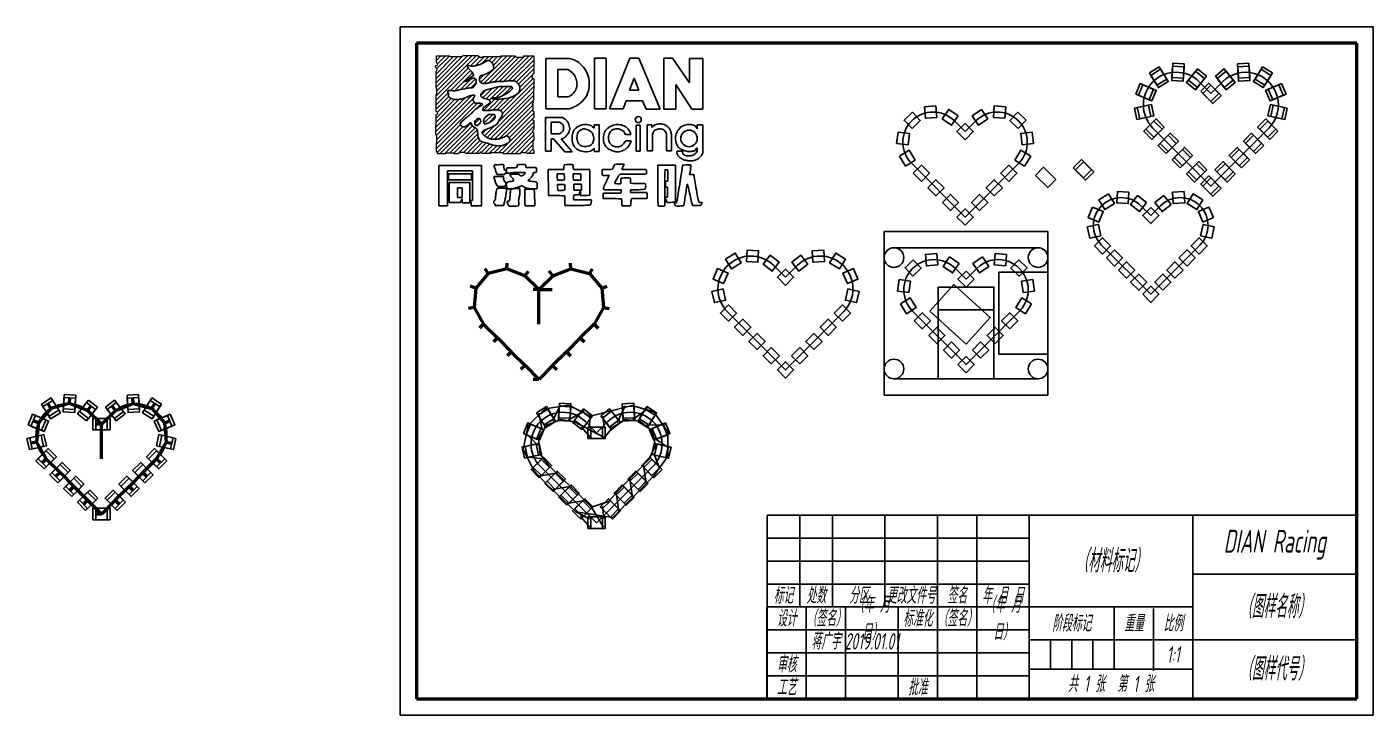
# Model space of a CAD drawing. Header units: millimetres. Extents: x -2 to 2764, y -353 to 1233.
# Drawn here: x 247.9 to 658.8, y 639 to 849 of the extents above; entities that cross this region are included whole.
import ezdxf

# ---------------------------------------------------------------- set-up
doc = ezdxf.new("R2010")
doc.units = ezdxf.units.MM
doc.linetypes.add('ACAD_ISO05W100', pattern=[33, 24, -3, 0, -3, 0, -3])
doc.layers.get('0').update_dxf_attribs({"color": 250})
for name, color, linetype, lineweight in [('双点划线', 250, 'ACAD_ISO05W100', 20), ('文字', 250, 'Continuous', 25), ('粗实线', 250, 'Continuous', 50), ('细实线', 250, 'Continuous', 25), ('轮廓线（粗）', 250, 'Continuous', 50), ('轮廓线（细）', 250, 'Continuous', 25)]:
    doc.layers.add(name, color=color, linetype=linetype, lineweight=lineweight)
doc.styles.add('大字体', font='gbeitc.shx', dxfattribs={"width": 0.7, "height": 7, "bigfont": 'gbcbig.shx'})
doc.styles.add('汉字字体', font='gbeitc.shx', dxfattribs={"width": 0.7, "height": 5, "bigfont": 'gbcbig.shx'})

# ---------------------------------------------------------------- blocks, each defined once
blk = doc.blocks.new('*U24')
for points in [[(1.75, -1.75), (-1.75, -1.75), (-1.75, 1.75), (1.75, 1.75)], [(1.75, 1.75), (1.75, -1.75), (-1.75, -1.75), (-1.75, 1.75)]]:
    blk.add_lwpolyline(points, close=True)
blk = doc.blocks.new('*U26')
at = {"color": 0, "linetype": 'ByBlock', "lineweight": -2, "transparency": 16777216}
for p, rotation in [((469.43, 779.1), 176.7295779513086), ((489.5, 779.1), 183.2704220486914), ((463.57, 777.61), 211.918311805233), ((475.08, 776.95), 141.540844097384), ((483.85, 776.95), 218.4591559026159), ((495.36, 777.61), 148.081688194767), ((459.64, 773.01), 247.1070456591575), ((479.46, 772.66), 134.9999999999991), ((499.28, 773.01), 112.8929543408424), ((459.09, 766.99), 282.295779513082), ((499.84, 766.99), 77.70422048691788), ((462.09, 761.74), 314.9999999999999), ((496.83, 761.74), 44.99999999999999), ((466.43, 757.4), 314.9999999999999), ((492.49, 757.4), 44.99999999999999), ((470.78, 753.06), 314.9999999999999), ((488.15, 753.06), 44.99999999999999), ((475.12, 748.71), 314.9999999999999), ((483.81, 748.71), 44.99999999999999), ((479.46, 744.37), 44.99999999999999)]:
    blk.add_blockref('*U24', p, dxfattribs=dict(at, rotation=rotation))
blk = doc.blocks.new('*U22')
blk.add_lwpolyline([(1.75, 1.75), (1.75, -1.75), (-1.75, -1.75), (-1.75, 1.75)], close=True)
blk = doc.blocks.new('*U23')
at = {"color": 0, "linetype": 'ByBlock', "lineweight": -2, "transparency": 16777216}
for p, rotation in [((577.48, 795.7), 31.91831180523275), ((582.45, 796.97), 356.7295779513081), ((587.25, 795.14), 321.5408440973838), ((594.7, 795.14), 38.45915590261523), ((599.5, 796.97), 3.270422048690643), ((604.48, 795.7), 328.0816881947662), ((574.15, 791.79), 67.10704565915725), ((590.98, 791.49), 45.00000000000109), ((607.81, 791.79), 292.8929543408415), ((573.67, 786.68), 102.2957795130818), ((608.28, 786.68), 257.704220486917), ((576.23, 782.22), 134.9999999999998), ((579.91, 778.53), 134.9999999999998), ((602.04, 778.53), 225), ((605.73, 782.22), 225), ((583.6, 774.85), 134.9999999999998), ((598.35, 774.85), 225), ((587.29, 771.16), 134.9999999999998), ((594.67, 771.16), 225), ((590.98, 767.47), 134.9999999999998)]:
    blk.add_blockref('*U22', p, dxfattribs=dict(at, rotation=rotation))
blk = doc.blocks.new('*U28')
blk.add_lwpolyline([(1.75, 1.75), (1.75, -1.75), (-1.75, -1.75), (-1.75, 1.75)], close=True)
blk = doc.blocks.new('*U29')
at = {"color": 0, "linetype": 'ByBlock', "lineweight": -2, "transparency": 16777216}
for p, rotation in [((518.15, 820.53), 43.64788975654165), ((523.78, 823.04), 4.549296585514274), ((529.74, 821.45), 325.4507034144871), ((538.84, 821.45), 34.54929658551258), ((544.8, 823.04), 355.4507034144859), ((550.43, 820.53), 316.3521102434591), ((534.29, 817.11), 45.00000000000099), ((515.36, 815.02), 82.74648292756912), ((553.22, 815.02), 277.2535170724325), ((516.68, 808.99), 121.8450760985965), ((551.9, 808.99), 238.1549239014058), ((520.94, 804.38), 135.0000000000001), ((547.64, 804.38), 224.9999999999999), ((525.39, 799.93), 135.0000000000001), ((543.19, 799.93), 224.9999999999999), ((529.84, 795.48), 135.0000000000001), ((538.74, 795.48), 224.9999999999999), ((534.29, 791.03), 224.9999999999999)]:
    blk.add_blockref('*U28', p, dxfattribs=dict(at, rotation=rotation))
blk = doc.blocks.new('*U30')
blk.add_lwpolyline([(1.75, 1.75), (1.75, -1.75), (-1.75, -1.75), (-1.75, 1.75)], close=True)
blk = doc.blocks.new('*U32')
at = {"color": 0, "linetype": 'ByBlock', "lineweight": -2, "transparency": 16777216}
for p, rotation in [((518.43, 775.48), 43.64788975654152), ((524.07, 778), 4.549296585514194), ((530.03, 776.4), 325.4507034144868), ((539.13, 776.4), 34.54929658551302), ((545.09, 778), 355.450703414486), ((550.72, 775.48), 316.352110243459), ((534.58, 772.07), 45.00000000000099), ((515.65, 769.97), 82.7464829275689), ((553.5, 769.97), 277.2535170724319), ((516.97, 763.94), 121.8450760985964), ((552.19, 763.94), 238.1549239014049), ((521.23, 759.34), 135.0000000000001), ((547.92, 759.34), 224.9999999999999), ((525.68, 754.89), 135.0000000000001), ((543.48, 754.89), 224.9999999999999), ((530.13, 750.44), 135.0000000000001), ((539.03, 750.44), 224.9999999999999), ((534.58, 745.99), 224.9999999999999)]:
    blk.add_blockref('*U30', p, dxfattribs=dict(at, rotation=rotation))
blk = doc.blocks.new('*U33')
for points in [[(-1.75, 2.65), (1.75, 2.65), (1.75, -2.65), (-1.75, -2.65)], [(1.75, 1.75), (1.75, -1.75), (-1.75, -1.75), (-1.75, 1.75)]]:
    blk.add_lwpolyline(points, close=True)
blk = doc.blocks.new('*U34')
at = {"color": 0, "linetype": 'ByBlock', "lineweight": -2, "transparency": 16777216}
for p, rotation in [((593.42, 833.71), 31.91831180523346), ((599.28, 835.21), 356.729577951309), ((604.93, 833.05), 321.5408440973839), ((613.7, 833.05), 38.45915590261587), ((619.35, 835.21), 3.270422048691313), ((625.21, 833.71), 328.0816881947669), ((589.5, 829.11), 67.10704565915827), ((609.32, 828.76), 45.00000000000185), ((629.13, 829.11), 292.8929543408424), ((588.94, 823.09), 102.2957795130831), ((629.69, 823.09), 257.704220486918), ((591.94, 817.85), 134.9999999999997), ((626.69, 817.85), 225.0000000000004), ((596.29, 813.5), 134.9999999999997), ((622.34, 813.5), 225.0000000000004), ((600.63, 809.16), 134.9999999999997), ((618, 809.16), 225.0000000000004), ((604.97, 804.82), 134.9999999999997), ((613.66, 804.82), 225.0000000000004), ((609.32, 800.47), 225.0000000000004)]:
    blk.add_blockref('*U33', p, dxfattribs=dict(at, rotation=rotation))

msp = doc.modelspace()

# ---------------------------------------------------------------- hatches: boundary and pattern name
at = {"layer": '双点划线'}
h = msp.add_hatch(dxfattribs=at)
h.set_pattern_fill('ANSI31', color=256, scale=0.3, style=0)
h.set_pattern_definition([(45, (0.1075, -0.051), (-0.6735192, 0.6735192), [])])
h.paths.add_polyline_path([(402.62, 840.19), (399.52, 840.19), (399.46, 839.81), (397.11, 839.81), (396.9, 840.18), (392.67, 840.18), (392.19, 840.01), (387.14, 840.01), (387.02, 839.8), (386.2, 839.8), (385.59, 840.31), (381.13, 840.31), (380.76, 840), (377.21, 840), (376.93, 840.23), (372.91, 840.23), (372.91, 838.27), (373.37, 837.48), (372.63, 837.21), (372.74, 836.62), (373.14, 836.28), (373.05, 835.76), (372.8, 835.55), (372.8, 830.34), (373.06, 830.12), (373.09, 828.77), (372.85, 828.57), (372.86, 823.21), (373.35, 822.8), (373.31, 822.53), (372.8, 822.35), (372.76, 816.13), (373.06, 815.88), (373.07, 813.76), (372.92, 813.64), (372.94, 811.09), (373.41, 810.28), (375.67, 810.28), (375.97, 810.54), (378.09, 810.54), (378.22, 810.3), (379.66, 810.3), (379.91, 810.73), (381.7, 810.73), (381.75, 810.42), (386.05, 810.42), (386.33, 810.89), (386.91, 810.41), (389.32, 810.41), (389.57, 810.62), (393.18, 810.62), (393.33, 810.36), (398.54, 810.36), (398.87, 810.93), (399.13, 810.93), (399.44, 810.67), (400.33, 810.67), (400.67, 810.39), (402.68, 810.39), (402.68, 811.46), (402.36, 811.73), (402.32, 814.21), (402.64, 814.48), (402.58, 816.79), (402.17, 816.94), (402.14, 817.09), (402.36, 817.28), (402.4, 817.46), (402.37, 817.64), (402.69, 817.91), (402.63, 820.53), (402.32, 820.64), (402.27, 820.94), (402.65, 821.26), (402.61, 823.24), (402.36, 823.45), (402.39, 823.57), (402.38, 825.36), (402.08, 825.62), (402.49, 825.77), (402.39, 826.33), (402.58, 826.65), (402.65, 833.16), (402.07, 833.64), (402.22, 834.48), (402.68, 834.87)])
edge = h.paths.add_edge_path(flags=16)
edge.add_spline(control_points=[(382.81, 837.29), (382.14, 837.34), (382.47, 836.55), (383.26, 835.74), (384.13, 834.9), (384.46, 834.17), (383.54, 833.84), (381.1, 832.33), (381.77, 832.33), (384.02, 833.5), (384.86, 833.5), (385.22, 832.41), (384.73, 831.19), (384.2, 830.44), (382.68, 830.44), (380.46, 829.97), (378.09, 829.36), (376.71, 829.83), (376.18, 829.44), (376.57, 828.97), (376.57, 828.33), (376.57, 827.55), (378.01, 826.89), (380.54, 826.89), (382.54, 827.72), (383.59, 828.25), (384.82, 828.25), (384.51, 827.63), (383.84, 827.19), (384.46, 825.79), (385.15, 825.79), (386.4, 825.79), (387.02, 825.58), (387.02, 825.22), (386.54, 824.94), (385.71, 824.53), (384.43, 823.61), (383.46, 822.4), (382.49, 821.76), (381.6, 821.1), (381.08, 820.55), (380.36, 819.93), (380.04, 819.35), (380.49, 818.76), (381.1, 818.49), (381.54, 818.49), (382.56, 819.09), (382.92, 819.67), (383.39, 819.88), (383.57, 819.48), (383.93, 818.72), (384.57, 818.33), (385.22, 818.11), (385.52, 817.14), (385.52, 815.92), (385.89, 814.43), (387.06, 813.87), (389.09, 813.4), (390.21, 813.02), (392, 812.57), (393.57, 813), (394.14, 813.42), (394.96, 813.7), (395.38, 814.1), (395.38, 814.76), (394.97, 815.52), (394.24, 815.94), (393.75, 815.57), (392.73, 815.07), (391.67, 814.79), (390.45, 814.79), (389.05, 814.79), (388, 815.6), (386.73, 816.46), (386.93, 817.21), (387.6, 817.53), (388.39, 817.84), (389.73, 818.51), (391.44, 819.13), (392.1, 820.87), (393.06, 821.94), (393.27, 822.66), (392.62, 823.43), (391.62, 823.79), (390.58, 823.79), (389.09, 823.49), (387.56, 823.49), (387.03, 823.49), (387.03, 824.25), (387.91, 825), (389.11, 825.63), (389.58, 826.31), (388.65, 827.07), (387.81, 827.07), (386.63, 827.56), (386.34, 828.34), (386.97, 829.26), (388.15, 829.89), (389.72, 830.21), (391.68, 830.88), (393.25, 830.88), (394.74, 830.88), (395.91, 830.88), (396.31, 830.52), (396.08, 830.08), (395.24, 829.23), (393.51, 828.22), (392.18, 827.57), (390.34, 827.36), (389.77, 827.36), (389.77, 827.01), (392.25, 827.01), (394.38, 827.19), (396.13, 827.66), (397.64, 828.63), (398.21, 829.14), (398.5, 830.37), (398.29, 831.17), (397.72, 832.02), (396.92, 832.57), (396.26, 832.57), (395.19, 832.57), (394.2, 832.57), (393.48, 832.36), (392.37, 832.36), (390.89, 832.36), (389.9, 832.18), (388.89, 831.95), (387.78, 831.73), (386.97, 831.73), (386.61, 832.02), (386.19, 832.32), (386.19, 832.55), (386.01, 833.15), (386.01, 833.72), (386.21, 833.99), (386.56, 834.3), (387.16, 834.3), (387.84, 834.64), (388.36, 834.86), (388.96, 835.16), (389.53, 835.51), (390.12, 835.93), (390.56, 836.27), (390.35, 836.63), (390.35, 836.95), (390.35, 837.29), (390.11, 837.81)], knot_values=[0, 0, 0, 0, 1, 2, 3, 4, 5, 6, 7, 8, 9, 10, 11, 12, 13, 14, 15, 16, 17, 18, 19, 20, 21, 22, 23, 24, 25, 26, 27, 28, 29, 30, 31, 32, 33, 34, 35, 36, 37, 38, 39, 40, 41, 42, 43, 44, 45, 46, 47, 48, 49, 50, 51, 52, 53, 54, 55, 56, 57, 58, 59, 60, 61, 62, 63, 64, 65, 66, 67, 68, 69, 70, 71, 72, 73, 74, 75, 76, 77, 78, 79, 80, 81, 82, 83, 84, 85, 86, 87, 88, 89, 90, 91, 92, 93, 94, 95, 96, 97, 98, 99, 100, 101, 102, 103, 104, 105, 106, 107, 108, 109, 110, 111, 112, 113, 114, 115, 116, 117, 118, 119, 120, 121, 122, 123, 124, 125, 126, 127, 128, 129, 130, 131, 132, 133, 134, 135, 136, 137, 138, 139, 140, 141, 142, 143, 144, 145, 145, 145, 145], degree=3, periodic=0)
edge.add_spline(control_points=[(390.11, 837.81), (389.69, 838.36), (389.06, 838.83), (388.55, 838.83), (388.36, 838.59), (387.94, 838.59), (387.61, 838.31), (387.02, 837.87), (386.24, 837.61), (385.53, 837.42), (384.78, 837.08), (384.13, 837.08), (383.55, 837.08), (382.81, 837.29)], knot_values=[0, 0, 0, 0, 1, 2, 3, 4, 5, 6, 7, 8, 9, 10, 11, 11, 11, 11], degree=3, periodic=0)
edge = h.paths.add_edge_path(flags=0)
edge.add_spline(control_points=[(388.26, 821.82), (387.53, 821.23), (387.18, 820.18), (387.53, 819.36), (388.03, 819.36), (389.14, 819.95), (390.49, 820.74), (390.93, 821.41), (390.93, 822.34), (389.58, 822.34), (388.56, 822.34), (388.26, 821.82)], knot_values=[0, 0, 0, 0, 1, 2, 3, 4, 5, 6, 7, 8, 9, 9, 9, 9], degree=3, periodic=0)
edge = h.paths.add_edge_path(flags=0)
edge.add_spline(control_points=[(385.6, 821.06), (384.8, 820.64), (384.51, 819.84), (384.71, 819.26), (385.04, 818.93), (385.53, 818.93), (386, 819.3), (386.45, 819.9), (386.45, 820.71), (386.2, 821.16), (385.6, 821.06)], knot_values=[0, 0, 0, 0, 1, 2, 3, 4, 5, 6, 7, 8, 8, 8, 8], degree=3, periodic=0)

# ---------------------------------------------------------------- linework, layer by layer
for p, q in [((406.35, 839.42), (406.35, 824.07)), ((406.35, 839.42), (413.53, 839.42)), ((421.22, 839.47), (421.22, 824.02)), ((424.77, 839.47), (421.22, 839.47)), ((424.77, 824.02), (424.77, 839.47)), ((431.95, 839.54), (425.8, 824.09)), ((434.75, 839.54), (431.95, 839.54)), ((441.26, 823.93), (434.75, 839.54)), ((442.29, 839.55), (442.29, 823.93)), ((444.96, 839.55), (442.29, 839.55)), ((450.2, 832), (444.96, 839.55)), ((454.29, 839.39), (450.2, 839.39)), ((450.2, 839.39), (450.2, 832)), ((454.29, 823.93), (454.29, 839.39)), ((409.96, 836.02), (409.96, 827.75)), ((409.96, 836.02), (412.99, 836.02)), ((433.27, 833.42), (431.88, 829.75)), ((434.72, 829.75), (433.27, 833.42)), ((446.01, 823.93), (446.01, 831.48)), ((446.01, 831.48), (450.89, 823.93)), ((409.96, 827.75), (412.95, 827.75)), ((429.89, 824.09), (430.82, 826.44)), ((430.82, 826.44), (435.81, 826.44)), ((431.88, 829.75), (434.72, 829.75)), ((435.81, 826.44), (436.91, 823.93)), ((406.35, 824.07), (413.44, 824.07)), ((421.22, 824.02), (424.77, 824.02)), ((425.8, 824.09), (429.89, 824.09)), ((436.91, 823.93), (441.26, 823.93)), ((442.29, 823.93), (446.01, 823.93)), ((450.89, 823.93), (454.29, 823.93)), ((406.25, 821.39), (406.25, 811.09)), ((406.25, 821.39), (411.4, 821.39)), ((407.93, 819.99), (407.93, 816.43)), ((407.93, 819.99), (410.35, 819.99)), ((421.09, 818.1), (421.09, 819.2)), ((421.09, 819.2), (422.62, 819.2)), ((422.62, 819.2), (422.62, 811.04)), ((433.85, 819.09), (433.85, 811.17)), ((435.09, 819.09), (433.85, 819.09)), ((435.09, 811.17), (435.09, 819.09)), ((437.28, 819.21), (437.28, 811.21)), ((437.28, 819.21), (438.72, 819.21)), ((438.72, 819.21), (438.72, 818.33)), ((452.52, 817.95), (452.52, 819.14)), ((452.52, 819.14), (454.29, 819.14)), ((454.29, 819.14), (454.29, 811.01)), ((407.93, 816.43), (410.35, 816.43)), ((407.95, 811.09), (407.95, 814.91)), ((407.95, 814.91), (408.64, 814.91)), ((408.64, 814.91), (412.09, 810.93)), ((414.37, 810.93), (411.03, 814.86)), ((430.58, 816.25), (432.26, 816.25)), ((430.7, 814.28), (432.33, 814.28)), ((438.88, 811.21), (438.88, 816.25)), ((443.11, 816.25), (443.11, 811.21)), ((444.66, 811.21), (444.66, 816.25)), ((406.25, 811.09), (407.95, 811.09)), ((412.09, 810.93), (414.37, 810.93)), ((421.09, 811.04), (421.09, 812)), ((422.62, 811.04), (421.09, 811.04)), ((433.85, 811.17), (435.09, 811.17)), ((437.28, 811.21), (438.88, 811.21)), ((443.11, 811.21), (444.66, 811.21)), ((446.37, 811.09), (448.1, 811.09)), ((452.23, 811.84), (452.23, 812.05)), ((452.23, 812.05), (452.52, 812.05)), ((452.52, 812.05), (452.52, 811.23)), ((373.63, 806.75), (373.63, 794.44)), ((386.72, 806.75), (373.63, 806.75)), ((386.72, 794.49), (386.72, 806.75)), ((407.07, 805.52), (407.08, 805.52)), ((376.3, 794.44), (376.3, 805.11)), ((376.3, 805.11), (383.91, 805.11)), ((376.59, 804.21), (376.59, 802.42)), ((383.6, 804.21), (376.59, 804.21)), ((376.59, 802.42), (383.6, 802.42)), ((376.77, 801.58), (376.77, 795.44)), ((383.11, 801.55), (376.77, 801.58)), ((383.11, 795.39), (383.11, 801.55)), ((383.6, 802.42), (383.6, 804.21)), ((383.91, 805.11), (383.91, 796.08)), ((379.31, 799.94), (379.31, 796.95)), ((380.79, 799.94), (379.31, 799.94)), ((380.79, 796.95), (380.79, 799.94)), ((409.88, 800.94), (409.88, 800.94)), ((414.82, 801.04), (414.83, 801.05)), ((414.82, 800.97), (414.82, 801.04)), ((373.63, 794.44), (376.3, 794.44)), ((376.77, 795.44), (380.31, 795.44)), ((379.31, 796.95), (380.79, 796.95)), ((380.31, 795.44), (380.78, 796.61)), ((380.78, 796.61), (380.78, 795.39)), ((380.78, 795.39), (383.11, 795.39)), ((383.91, 796.08), (383.24, 796.08)), ((383.24, 796.08), (383.24, 795.52)), ((383.24, 795.52), (383.56, 795.52)), ((383.56, 795.52), (383.56, 794.49)), ((383.56, 794.49), (386.72, 794.49)), ((509.58, 761.66), (509.58, 786.66)), ((509.58, 786.66), (559.58, 786.66)), ((559.58, 786.66), (559.58, 736.66)), ((509.58, 736.66), (509.58, 761.66)), ((559.58, 736.66), (509.58, 736.66)), ((270.66, 727.84), (267.23, 731.27)), ((274.09, 731.27), (270.66, 727.84)), ((421.82, 725.19), (418.39, 728.62)), ((425.25, 728.62), (421.82, 725.19)), ((253.5, 717.55), (270.66, 700.39)), ((270.66, 700.39), (287.82, 717.55)), ((404.66, 714.89), (421.82, 697.74)), ((421.82, 697.74), (438.98, 714.89)), ((653.83, 662.04), (653.83, 644.04))]:
    msp.add_line(p, q)
at = {"color": 1}
for p, q in [((406.1, 732.48), (400.95, 727.38)), ((413.22, 733.63), (406.1, 732.48)), ((419.95, 730.3), (413.22, 733.63)), ((425.45, 731.65), (419.83, 730.27)), ((432.65, 733.47), (425.45, 731.65)), ((439.26, 731.57), (432.65, 733.47)), ((443.54, 725.37), (439.26, 731.57)), ((400.95, 727.38), (399.41, 720.14)), ((419.43, 726.39), (419.95, 730.3)), ((443.58, 718.03), (443.54, 725.37)), ((399.41, 720.14), (402.66, 713.69)), ((439.38, 712.13), (443.58, 718.03)), ((402.66, 713.69), (406.85, 709.19)), ((426.76, 699.32), (439.38, 712.13)), ((406.85, 709.19), (411.12, 705.26)), ((411.12, 705.26), (415.44, 701.07)), ((415.44, 701.07), (419.67, 698.97)), ((415.44, 701.07), (426.76, 699.32))]:
    msp.add_line(p, q, dxfattribs=at)
at = {"color": 5}
for p, q in [((408.39, 728.76), (410.83, 733.73)), ((413.14, 729.05), (418.04, 731.81)), ((430.52, 733.41), (428.13, 728.27)), ((432.88, 729.2), (437.37, 732.52)), ((405.21, 726.15), (404.23, 731.17)), ((424.17, 726.67), (423.7, 730.21)), ((437.06, 727.51), (442.71, 727.58)), ((403.88, 721.37), (400.13, 725.12)), ((417.2, 726.89), (419.83, 723.81)), ((439.39, 723.53), (443.92, 720.52)), ((405.61, 717.21), (400.17, 717.87)), ((436.08, 715.34), (436.95, 709.78)), ((439.25, 718.98), (441.07, 714.06)), ((409.89, 712.92), (404.28, 711.97)), ((431.97, 711.12), (432.81, 705.42)), ((414.16, 708.88), (408.45, 707.92)), ((427.82, 707.01), (428.55, 701.21)), ((418.39, 704.48), (412.65, 703.59)), ((423.58, 702.77), (423.99, 699.02)), ((419.71, 696.36), (416.94, 699.65))]:
    msp.add_line(p, q, dxfattribs=at)
at = {"color": 8}
for p, q in [((406.46, 727.43), (404.12, 723.47)), ((410.93, 729.21), (406.46, 727.43)), ((415.08, 728.49), (410.93, 729.21)), ((424.11, 723.71), (415.08, 728.49)), ((430.63, 729.2), (426.76, 726.95)), ((434.91, 728.77), (430.63, 729.2)), ((438.67, 725.84), (434.91, 728.77)), ((404.12, 723.47), (404.6, 718.64)), ((426.76, 726.95), (424.1, 723.62)), ((439.82, 721.33), (438.67, 725.84)), ((437.76, 717.04), (439.82, 721.33)), ((404.6, 718.64), (407.37, 715.12)), ((407.37, 715.12), (411.64, 710.97)), ((433.68, 712.85), (437.76, 717.04)), ((411.64, 710.97), (415.87, 706.85)), ((429.53, 708.65), (433.68, 712.85)), ((415.87, 706.85), (420.23, 702.46)), ((425.41, 704.22), (429.53, 708.65)), ((420.23, 702.46), (425.41, 704.22)), ((420.23, 702.46), (423.95, 696.39))]:
    msp.add_line(p, q, dxfattribs=at)
for points in [[(609.32, 828.76), (605.78, 832.29, 1), (591.64, 818.15), (609.32, 800.47), (626.99, 818.15, 1), (612.85, 832.29)], [(534.29, 817.11), (531.03, 820.37, 1), (517.99, 807.33), (534.29, 791.03), (550.59, 807.33, 1), (537.55, 820.37)], [(590.98, 791.49), (587.98, 794.49, 1), (575.97, 782.48), (590.98, 767.47), (605.99, 782.48, 1), (593.98, 794.49)], [(479.46, 772.66), (475.93, 776.19, 1), (461.78, 762.05), (479.46, 744.37), (497.14, 762.05, 1), (483, 776.19)], [(534.58, 772.07), (531.32, 775.33, 1), (518.28, 762.29), (534.58, 745.99), (550.88, 762.29, 1), (537.84, 775.33)]]:
    msp.add_lwpolyline(points, format="xyb", close=True)
for points in [[(555.76, 803.75), (558.24, 806.23), (561.99, 802.48), (559.51, 800.01)], [(567.33, 806.08), (569.8, 808.55), (573.55, 804.81), (571.08, 802.33)], [(570.44, 807.92), (572.91, 805.44), (570.44, 802.97), (567.97, 805.44)], [(523.49, 762.28), (530.84, 770.45), (541.99, 760.42), (534.64, 752.24)], [(252.35, 733.97), (255.32, 735.82), (258.12, 731.32), (255.15, 729.47)], [(259.32, 736.84), (262.82, 736.64), (262.52, 731.35), (259.02, 731.55)], [(262.77, 735.75), (262.57, 732.25), (259.07, 732.45), (259.27, 735.95)], [(278.5, 736.64), (282, 736.84), (282.3, 731.55), (278.81, 731.35)], [(282.05, 735.95), (282.25, 732.45), (278.75, 732.25), (278.55, 735.75)], [(286, 735.82), (288.97, 733.97), (286.17, 729.47), (283.2, 731.32)], [(255.79, 735.06), (257.65, 732.09), (254.67, 730.24), (252.82, 733.21)], [(266.68, 735.17), (269.42, 733), (266.12, 728.85), (263.38, 731.02)], [(268.86, 732.29), (266.68, 729.55), (263.94, 731.73), (266.12, 734.47)], [(271.9, 733), (274.64, 735.17), (277.94, 731.02), (275.2, 728.85)], [(275.2, 734.47), (277.38, 731.73), (274.64, 729.55), (272.46, 732.29)], [(288.5, 733.21), (286.65, 730.24), (283.68, 732.09), (285.53, 735.06)], [(403.51, 731.32), (406.48, 733.17), (409.28, 728.67), (406.31, 726.82)], [(406.95, 732.41), (408.8, 729.44), (405.83, 727.58), (403.98, 730.56)], [(410.48, 734.19), (413.98, 733.99), (413.67, 728.7), (410.18, 728.9)], [(413.92, 733.09), (413.72, 729.6), (410.23, 729.8), (410.43, 733.29)], [(417.84, 732.52), (420.58, 730.34), (417.28, 726.19), (414.54, 728.37)], [(420.02, 729.64), (417.84, 726.9), (415.1, 729.08), (417.28, 731.82)], [(423.06, 730.34), (425.8, 732.52), (429.09, 728.37), (426.35, 726.19)], [(426.36, 731.82), (428.53, 729.08), (425.79, 726.9), (423.62, 729.64)], [(429.66, 733.99), (433.15, 734.19), (433.46, 728.9), (429.96, 728.7)], [(433.21, 733.29), (433.41, 729.8), (429.91, 729.6), (429.71, 733.09)], [(437.16, 733.17), (440.13, 731.32), (437.33, 726.82), (434.36, 728.67)], [(439.65, 730.56), (437.8, 727.58), (434.83, 729.44), (436.68, 732.41)], [(248.3, 727.6), (249.66, 730.83), (254.55, 728.77), (253.19, 725.54)], [(250.49, 730.48), (253.72, 729.12), (252.36, 725.89), (249.13, 727.25)], [(273.31, 729.59), (273.31, 726.09), (268.01, 726.09), (268.01, 729.59)], [(272.41, 726.09), (268.91, 726.09), (268.91, 729.59), (272.41, 729.59)], [(291.66, 730.83), (293.02, 727.6), (288.14, 725.54), (286.77, 728.77)], [(292.19, 727.25), (288.96, 725.89), (287.6, 729.12), (290.83, 730.48)], [(399.46, 724.95), (400.82, 728.18), (405.7, 726.11), (404.34, 722.89)], [(401.65, 727.83), (404.88, 726.46), (403.51, 723.24), (400.29, 724.6)], [(442.81, 728.18), (444.18, 724.95), (439.29, 722.89), (437.93, 726.11)], [(443.35, 724.6), (440.12, 723.24), (438.76, 726.46), (441.98, 727.83)], [(248.67, 720.07), (247.92, 723.49), (253.1, 724.62), (253.85, 721.2)], [(248.8, 723.68), (252.22, 724.42), (252.97, 721), (249.55, 720.26)], [(293.4, 723.49), (292.65, 720.07), (287.48, 721.2), (288.22, 724.62)], [(291.78, 720.26), (288.36, 721), (289.1, 724.42), (292.52, 723.68)], [(424.47, 726.94), (424.47, 723.44), (419.17, 723.44), (419.17, 726.94)], [(423.57, 723.44), (420.07, 723.44), (420.07, 726.94), (423.57, 726.94)], [(253.16, 714.14), (250.69, 716.61), (254.44, 720.36), (256.91, 717.88)], [(251.33, 717.25), (253.8, 719.72), (256.28, 717.25), (253.8, 714.77)], [(290.63, 716.61), (288.16, 714.14), (284.41, 717.88), (286.88, 720.36)], [(287.52, 714.77), (285.05, 717.25), (287.52, 719.72), (290, 717.25)], [(399.82, 717.42), (399.08, 720.84), (404.26, 721.96), (405, 718.55)], [(399.96, 721.03), (403.38, 721.77), (404.12, 718.35), (400.7, 717.61)], [(444.56, 720.84), (443.81, 717.42), (438.63, 718.55), (439.38, 721.96)], [(442.93, 717.61), (439.51, 718.35), (440.26, 721.77), (443.68, 721.03)], [(257.38, 709.92), (254.9, 712.4), (258.65, 716.14), (261.13, 713.67)], [(255.54, 713.03), (258.02, 715.51), (260.49, 713.03), (258.02, 710.56)], [(286.42, 712.4), (283.94, 709.92), (280.19, 713.67), (282.67, 716.14)], [(283.31, 710.56), (280.83, 713.03), (283.31, 715.51), (285.78, 713.03)], [(404.32, 711.49), (401.85, 713.96), (405.59, 717.71), (408.07, 715.23)], [(402.48, 714.6), (404.96, 717.07), (407.43, 714.6), (404.96, 712.12)], [(441.79, 713.96), (439.31, 711.49), (435.57, 715.23), (438.04, 717.71)], [(438.68, 712.12), (436.2, 714.6), (438.68, 717.07), (441.15, 714.6)], [(261.59, 705.71), (259.12, 708.18), (262.87, 711.93), (265.34, 709.46)], [(259.76, 708.82), (262.23, 711.29), (264.71, 708.82), (262.23, 706.34)], [(282.2, 708.18), (279.73, 705.71), (275.98, 709.46), (278.45, 711.93)], [(279.09, 706.34), (276.62, 708.82), (279.09, 711.29), (281.57, 708.82)], [(408.54, 707.27), (406.06, 709.75), (409.81, 713.49), (412.28, 711.02)], [(406.7, 710.38), (409.17, 712.86), (411.65, 710.38), (409.17, 707.91)], [(437.57, 709.75), (435.1, 707.27), (431.35, 711.02), (433.83, 713.49)], [(434.46, 707.91), (431.99, 710.38), (434.46, 712.86), (436.94, 710.38)], [(265.81, 701.49), (263.33, 703.97), (267.08, 707.71), (269.56, 705.24)], [(263.97, 704.6), (266.45, 707.08), (268.92, 704.6), (266.45, 702.13)], [(277.99, 703.97), (275.51, 701.49), (271.76, 705.24), (274.24, 707.71)], [(274.88, 702.13), (272.4, 704.6), (274.88, 707.08), (277.35, 704.6)], [(412.75, 703.06), (410.28, 705.53), (414.02, 709.28), (416.5, 706.8)], [(410.91, 706.17), (413.39, 708.64), (415.86, 706.17), (413.39, 703.69)], [(433.36, 705.53), (430.88, 703.06), (427.14, 706.8), (429.61, 709.28)], [(430.25, 703.69), (427.77, 706.17), (430.25, 708.64), (432.72, 706.17)], [(416.97, 698.84), (414.49, 701.32), (418.24, 705.06), (420.71, 702.59)], [(415.13, 701.95), (417.6, 704.43), (420.08, 701.95), (417.6, 699.48)], [(429.14, 701.32), (426.67, 698.84), (422.92, 702.59), (425.4, 705.06)], [(426.03, 699.48), (423.56, 701.95), (426.03, 704.43), (428.51, 701.95)], [(268.01, 698.64), (268.01, 702.14), (273.31, 702.14), (273.31, 698.64)], [(268.91, 702.14), (272.41, 702.14), (272.41, 698.64), (268.91, 698.64)], [(419.17, 695.99), (419.17, 699.49), (424.47, 699.49), (424.47, 695.99)], [(420.07, 699.49), (423.57, 699.49), (423.57, 695.99), (420.07, 695.99)]]:
    msp.add_lwpolyline(points, close=True)
for centre, radius in [((434.53, 820.78), 0.928), ((450.02, 815.01), 2.53)]:
    msp.add_circle(centre, radius)
for centre, start, end in [((260.37, 724.41), 45, 225), ((280.95, 724.41), 315, 135), ((411.52, 721.76), 45, 225), ((432.11, 721.76), 315, 135)]:
    msp.add_arc(centre, 9.71, start, end)
for points in [[(382.81, 837.29), (383.55, 837.08), (384.13, 837.08), (384.78, 837.08), (385.53, 837.42), (386.24, 837.61), (387.02, 837.87), (387.61, 838.31), (387.94, 838.59), (388.36, 838.59), (388.55, 838.83), (389.06, 838.83), (389.69, 838.36), (390.11, 837.81)], [(413.53, 839.42), (415.73, 838.87), (417.39, 837.31), (419.19, 834.98), (419.7, 831.83), (419.29, 828.71), (417.65, 826.25), (415.13, 824.52), (413.44, 824.07)], [(390.11, 837.81), (390.35, 837.29), (390.35, 836.95), (390.35, 836.63), (390.56, 836.27), (390.12, 835.93), (389.53, 835.51), (388.96, 835.16), (388.36, 834.86), (387.84, 834.64), (387.16, 834.3), (386.56, 834.3), (386.21, 833.99), (386.01, 833.72), (386.01, 833.15), (386.19, 832.55), (386.19, 832.32), (386.61, 832.02), (386.97, 831.73), (387.78, 831.73), (388.89, 831.95), (389.9, 832.18), (390.89, 832.36), (392.37, 832.36), (393.48, 832.36), (394.2, 832.57), (395.19, 832.57), (396.26, 832.57), (396.92, 832.57), (397.72, 832.02), (398.29, 831.17), (398.5, 830.37), (398.21, 829.14), (397.64, 828.63), (396.13, 827.66), (394.38, 827.19), (392.25, 827.01), (389.77, 827.01), (389.77, 827.36), (390.34, 827.36), (392.18, 827.57), (393.51, 828.22), (395.24, 829.23), (396.08, 830.08), (396.31, 830.52), (395.91, 830.88), (394.74, 830.88), (393.25, 830.88), (391.68, 830.88), (389.72, 830.21), (388.15, 829.89), (386.97, 829.26), (386.34, 828.34), (386.63, 827.56), (387.81, 827.07), (388.65, 827.07), (389.58, 826.31), (389.11, 825.63), (387.91, 825), (387.03, 824.25), (387.03, 823.49), (387.56, 823.49), (389.09, 823.49), (390.58, 823.79), (391.62, 823.79), (392.62, 823.43), (393.27, 822.66), (393.06, 821.94), (392.1, 820.87), (391.44, 819.13), (389.73, 818.51), (388.39, 817.84), (387.6, 817.53), (386.93, 817.21), (386.73, 816.46), (388, 815.6), (389.05, 814.79), (390.45, 814.79), (391.67, 814.79), (392.73, 815.07), (393.75, 815.57), (394.24, 815.94), (394.97, 815.52), (395.38, 814.76), (395.38, 814.1), (394.96, 813.7), (394.14, 813.42), (393.57, 813), (392, 812.57), (390.21, 813.02), (389.09, 813.4), (387.06, 813.87), (385.89, 814.43), (385.52, 815.92), (385.52, 817.14), (385.22, 818.11), (384.57, 818.33), (383.93, 818.72), (383.57, 819.48), (383.39, 819.88), (382.92, 819.67), (382.56, 819.09), (381.54, 818.49), (381.1, 818.49), (380.49, 818.76), (380.04, 819.35), (380.36, 819.93), (381.08, 820.55), (381.6, 821.1), (382.49, 821.76), (383.46, 822.4), (384.43, 823.61), (385.71, 824.53), (386.54, 824.94), (387.02, 825.22), (387.02, 825.58), (386.4, 825.79), (385.15, 825.79), (384.46, 825.79), (383.84, 827.19), (384.51, 827.63), (384.82, 828.25), (383.59, 828.25), (382.54, 827.72), (380.54, 826.89), (378.01, 826.89), (376.57, 827.55), (376.57, 828.33), (376.57, 828.97), (376.18, 829.44), (376.71, 829.83), (378.09, 829.36), (380.46, 829.97), (382.68, 830.44), (384.2, 830.44), (384.73, 831.19), (385.22, 832.41), (384.86, 833.5), (384.02, 833.5), (381.77, 832.33), (381.1, 832.33), (383.54, 833.84), (384.46, 834.17), (384.13, 834.9), (383.26, 835.74), (382.47, 836.55), (382.14, 837.34), (382.81, 837.29)], [(412.99, 836.02), (414.57, 835.19), (415.32, 833.85), (415.87, 832.24), (415.87, 830.8), (415.2, 829.25), (414.4, 828.4), (413.59, 827.84), (412.95, 827.75)], [(388.26, 821.82), (387.53, 821.23), (387.18, 820.18), (387.53, 819.36), (388.03, 819.36), (389.14, 819.95), (390.49, 820.74), (390.93, 821.41), (390.93, 822.34), (389.58, 822.34), (388.56, 822.34), (388.26, 821.82)], [(385.6, 821.06), (384.8, 820.64), (384.51, 819.84), (384.71, 819.26), (385.04, 818.93), (385.53, 818.93), (386, 819.3), (386.45, 819.9), (386.45, 820.71), (386.2, 821.16), (385.6, 821.06)], [(410.35, 819.99), (411.1, 819.74), (411.59, 819.11), (411.83, 818.38), (411.61, 817.2), (411.04, 816.66), (410.35, 816.43)], [(421.09, 812), (420.35, 811.17), (418.89, 810.78), (416.63, 811.17), (415.36, 812.02), (414.61, 813.14), (414.21, 814.65), (414.49, 816.96), (415.47, 818.35), (417.25, 819.32), (419.26, 819.32), (420.41, 818.89), (421.09, 818.1)], [(418.17, 817.97), (420.22, 817.41), (420.97, 815.83), (420.97, 814.29), (420.48, 813.2), (419.26, 812.52), (417.35, 812.52), (416.26, 813.31), (415.79, 814.48), (415.79, 816.09), (416.39, 817.33), (417.61, 818.01), (418.17, 817.97)], [(438.72, 818.33), (439.39, 819.17), (440.73, 819.49), (441.68, 819.49), (443.11, 819.01), (444.02, 818.22), (444.48, 817.32), (444.66, 816.25)], [(438.88, 816.25), (439.08, 817.22), (439.85, 817.73), (441.08, 818.08), (442.49, 817.62), (443.06, 816.92), (443.11, 816.25)], [(452.52, 817.95), (452.17, 818.73), (451.38, 819.18), (449.9, 819.42), (448.4, 819.04), (447.14, 818.3), (446.08, 816.53), (445.82, 815.33), (445.98, 813.98), (446.32, 812.81), (447.16, 811.92), (448.33, 811.33), (450.07, 810.93), (451.33, 811.12), (452.23, 811.46), (452.23, 811.84)], [(446.37, 811.09), (446.24, 810.7), (446.46, 810.07), (446.94, 809.42), (447.65, 808.81), (448.62, 808.4), (449.88, 808.19), (450.47, 808.06), (451.96, 808.38), (452.81, 808.7), (453.69, 809.58), (454.23, 810.36), (454.29, 811.01)], [(452.52, 811.23), (452.39, 810.77), (451.59, 809.93), (450.53, 809.68), (449.06, 809.68), (448.66, 809.95), (448.17, 810.22), (447.97, 810.56), (448.1, 811.09)], [(390.5, 806.83), (390.59, 806.26), (390.84, 805.6), (391.15, 804.74), (391.42, 804.01), (391.52, 804.01), (392.51, 804.01), (393.68, 804.01), (393.81, 804.21), (393.81, 804.34), (394.05, 804.34), (394.18, 804.34), (394.18, 805.26), (394.18, 805.34), (393.72, 805.34), (393.58, 805.59), (393.58, 805.95), (393.47, 806.18), (393.47, 807.04), (393.4, 807.01), (392.8, 807.01), (390.44, 807.01), (390.5, 806.83)], [(394.44, 806.05), (394.26, 805.68), (394.26, 805.07), (394.26, 804.53), (394.6, 804.32), (395.63, 804.57), (396.72, 804.57), (398.19, 804.57), (399.34, 804.57), (399.84, 804.57), (400.07, 804.57), (399.97, 804.29), (399.73, 803.99), (399.45, 803.8), (399.22, 803.73), (398.86, 803.55), (398.49, 803.66), (398.18, 803.84), (398.09, 804.12), (398.01, 804.12), (397.41, 804.12), (396.51, 804.12), (395.69, 804.12), (395.45, 804.12), (395.35, 803.92), (395.69, 803.41), (395.97, 803.01), (396.25, 802.82), (396.45, 802.44), (396.58, 802.23), (396.22, 801.98), (395.18, 801.84), (394.32, 801.65), (394.32, 801.25), (394.21, 800.84), (394.31, 800.34), (394.4, 799.74), (395.12, 799.59), (395.92, 799.59), (396.75, 799.83), (397.97, 800.12), (398.81, 800.5), (399.08, 800.71), (399.47, 800.27), (400.37, 799.82), (402.09, 799.61), (403.38, 799.61), (403.65, 799.61), (403.65, 800.14), (403.65, 800.79), (403.65, 801.33), (403.65, 801.67), (402.75, 801.84), (401.7, 802), (400.96, 802), (400.86, 802.26), (401.24, 802.45), (401.8, 803.05), (402.35, 803.76), (402.52, 804.36), (402.52, 804.63), (402.88, 804.63), (403.43, 804.63), (403.43, 804.89), (403.43, 805.32), (403.43, 806.18), (403.06, 806.18), (402.1, 806.18), (400.5, 806.18), (400.19, 806.18), (400.19, 806.63), (400.19, 807.02), (399.93, 807.02), (398.96, 807.02), (398.13, 807.02), (397.54, 807.02), (397.54, 806.78), (397.54, 806.22), (397.03, 806.05), (395.84, 806.05), (394.44, 806.05)], [(430.27, 807.17), (427.41, 807.17), (427.3, 807.05), (427.25, 806.95), (426.71, 805.58), (426.62, 805.58), (423.68, 805.58), (423.52, 805.44), (423.52, 805.21), (423.52, 803.83), (423.69, 803.7), (423.91, 803.7), (425.64, 803.7), (425.64, 803.64), (425.54, 803.48), (423.88, 800.06), (423.88, 799.56), (424.11, 799.37), (424.94, 799.37), (425.39, 799.37), (429.1, 799.37), (429.31, 799.37), (429.31, 799.13), (429.31, 798.47), (429.17, 798.35), (428.75, 798.35), (423.72, 798.35), (423.83, 798.21), (423.83, 797.99), (423.83, 796.77), (423.83, 796.65), (424.12, 796.65), (429.18, 796.65), (429.43, 796.54), (429.5, 796.45), (429.5, 794.43), (429.63, 794.43), (430.01, 794.43), (432.3, 794.43), (432.3, 794.6), (432.3, 794.96), (432.3, 796.64), (432.54, 796.64), (437.09, 796.64), (437.22, 796.79), (437.22, 796.92), (437.22, 798.33), (437.11, 798.49), (436.93, 798.49), (432.2, 798.49), (432.2, 798.56), (432.2, 798.64), (432.2, 799.37), (432.31, 799.37), (432.48, 799.37), (436.64, 799.37), (436.64, 799.62), (436.81, 799.89), (436.81, 801.14), (436.58, 801.27), (436.24, 801.27), (432.36, 801.27), (432.16, 801.41), (432.16, 801.58), (432.16, 802.96), (432.02, 802.96), (429.38, 802.96), (429.22, 802.83), (429.22, 802.62), (429.22, 801.2), (429.11, 801.2), (428.83, 801.2), (427.39, 801.2), (427.39, 801.33), (427.39, 801.58), (428.69, 803.91), (429.01, 804.1), (429.58, 804.1), (437.08, 804.1), (437.08, 804.27), (437.08, 804.56), (437.08, 805.52), (436.85, 805.52), (429.5, 805.52), (429.5, 805.63), (429.74, 805.94), (430.27, 807.17)], [(440.5, 806.89), (440.5, 794.36), (440.64, 794.36), (440.73, 794.36), (442.52, 794.36), (442.67, 794.51), (442.67, 794.61), (442.67, 805.58), (442.73, 805.44), (442.77, 805.44), (443.53, 805.44), (443.53, 805.4), (443.53, 805.29), (443.53, 802.01), (443.53, 801.93), (443.31, 801.93), (442.86, 801.93), (442.86, 801.71), (442.86, 801.54), (442.86, 800.41), (442.86, 800.19), (443.08, 800.19), (443.49, 800.19), (443.49, 799.77), (443.49, 797.14), (443.34, 797.14), (443.34, 797.1), (442.93, 797.1), (442.93, 796.95), (442.77, 796.67), (442.93, 796.38), (443, 796.26), (443.16, 796.26), (443.16, 796.16), (443.16, 795.61), (443.23, 795.5), (443.32, 795.5), (445.65, 795.5), (445.9, 795.74), (445.9, 796.23), (445.9, 806.24), (445.9, 806.74), (445.68, 806.91), (445.48, 806.91), (440.5, 806.89)], [(450.59, 806.92), (448.2, 806.92), (448.09, 806.86), (448.09, 806.81), (446.29, 795.37), (446.13, 795.37), (445.88, 795.37), (445.58, 795.37), (445.58, 795.03), (445.58, 794.89), (445.92, 794.39), (446.08, 794.39), (448.35, 794.39), (448.49, 794.57), (448.49, 794.77), (449.41, 800.93), (449.5, 801.15), (449.62, 800.94), (451.04, 794.52), (451.17, 794.52), (451.41, 794.52), (453.6, 794.52), (453.6, 794.64), (453.83, 794.86), (454.06, 795.38), (453.98, 795.49), (453.85, 795.49), (453.02, 795.49), (452.89, 796.12), (451.34, 804.07), (451.72, 803.97), (450.62, 803.97), (449.73, 804.07), (450.52, 804.41), (450.59, 806.92)], [(390.48, 803.26), (390.86, 801.76), (391.38, 800.37), (391.78, 800.37), (392.46, 800.37), (393.66, 800.37), (393.89, 800.5), (394, 800.64), (394.13, 800.97), (394.13, 801.36), (394.13, 801.69), (394.05, 801.65), (393.86, 801.65), (393.75, 801.71), (393.65, 802.04), (393.49, 802.32), (393.37, 802.83), (393.37, 803.42), (393.29, 803.42), (393.06, 803.42), (390.46, 803.42), (390.44, 803.37), (390.48, 803.26)], [(409.81, 804.17), (409.81, 802.31), (409.92, 802.31), (410.06, 802.31), (411.97, 802.31), (411.97, 802.42), (411.97, 802.62), (411.97, 804.2), (411.82, 804.2), (411.63, 804.2), (410.02, 804.2), (409.81, 804.17)], [(414.64, 804.17), (414.64, 802.26), (414.88, 802.26), (415.03, 802.26), (416.89, 802.26), (417.03, 802.26), (417.03, 802.71), (417.03, 804.24), (416.85, 804.24), (416.53, 804.24), (414.64, 804.17)], [(391.44, 799.67), (391.19, 799.05), (391.09, 798.18), (390.95, 796.91), (390.95, 796.4), (390.84, 796.1), (390.54, 796.1), (390.44, 795.92), (390.44, 795.44), (390.44, 795.19), (390.6, 795.19), (390.75, 795.1), (390.81, 794.76), (390.81, 794.53), (391.03, 794.53), (392.02, 794.53), (393.52, 794.53), (393.52, 794.81), (393.63, 795.42), (393.79, 795.99), (394.08, 797.22), (394.31, 799.24), (394.31, 799.87), (393.97, 799.87), (391.51, 799.87), (391.42, 799.84), (391.44, 799.67)], [(395.66, 799.46), (395.5, 798.96), (395.38, 798.11), (395.38, 796.8), (395.21, 796.07), (395.15, 795.87), (394.83, 795.87), (394.47, 795.87), (394.6, 795.32), (394.77, 794.66), (395.08, 794.35), (395.46, 794.35), (397.68, 794.35), (397.99, 794.56), (398.15, 794.99), (397.97, 796.08), (398.09, 796.73), (398.31, 797.48), (398.42, 799.11), (398.42, 799.72), (397.96, 799.72), (396.84, 799.72), (395.66, 799.46)], [(399.92, 799.51), (399.92, 794.44), (400.02, 794.44), (400.14, 794.44), (402.69, 794.44), (402.97, 794.44), (402.97, 794.63), (402.84, 799.34), (402.76, 799.52), (402.68, 799.52), (399.92, 799.51)]]:
    msp.add_open_spline(points, degree=3)
msp.add_spline([(411.4, 821.39), (412.87, 820.24), (413.45, 818.88), (413.63, 818.01), (412.84, 816.12), (411.87, 815.23), (411.03, 814.86)], degree=3)
for points, knots in [([(432.26, 816.25), (431.97, 817.24), (431.1, 818.3), (429.87, 819.1), (428.23, 819.38), (426.4, 819.07), (424.64, 817.77), (424.05, 816.51), (423.77, 814.7), (424.27, 812.72), (425.97, 811.39), (427.97, 810.87), (428.36, 810.87), (430.19, 811.35), (431.28, 812.15), (432.09, 813.48), (432.33, 814.28)], [0.030338, 0.030338, 0.030338, 0.030338, 1, 2, 3, 4, 5, 6, 7, 8, 9, 10, 11, 12, 13, 13.921952, 13.921952, 13.921952, 13.921952]), ([(430.58, 816.25), (430.29, 817.08), (429.18, 817.88), (427.66, 818.06), (426.27, 817.58), (425.43, 816.18), (425.43, 814.15), (425.95, 813.35), (426.9, 812.56), (428.18, 812.29), (429.53, 812.73), (430.21, 813.44), (430.7, 814.28)], [0.077737, 0.077737, 0.077737, 0.077737, 1, 2, 3, 4, 5, 6, 7, 8, 9, 10, 10, 10, 10]), ([(407.07, 805.52), (407.07, 797.56), (407.21, 797.56), (407.41, 797.56), (411.93, 797.56), (412.09, 797.45), (412.09, 797.36), (412.09, 794.7), (412.17, 794.58), (412.33, 794.58), (419.71, 794.58), (419.88, 794.71), (420.03, 794.9), (420.38, 796.15), (420.24, 796.27), (420.02, 796.27), (414.79, 796.27), (414.79, 796.36), (414.79, 796.49), (414.79, 797.77), (414.93, 797.77), (415.1, 797.77), (416.34, 797.77), (416.49, 797.89), (416.69, 798.82), (416.77, 798.82), (416.93, 798.82), (416.93, 798.74), (416.93, 797.6), (416.99, 797.6), (417.08, 797.6), (419.52, 797.6), (419.79, 797.73), (419.79, 797.87), (419.79, 805.57), (419.59, 805.57), (419.29, 805.57), (414.82, 805.57), (414.71, 805.57), (414.71, 805.79), (414.71, 806.83), (414.54, 807.04), (414.43, 807.04), (412.07, 807.04), (411.94, 806.9), (411.85, 806.9), (411.85, 805.52), (411.72, 805.52), (411.46, 805.52), (407.08, 805.52)], [0.004505, 0.004505, 0.004505, 0.004505, 1, 2, 3, 4, 5, 6, 7, 8, 9, 10, 11, 12, 13, 14, 15, 16, 17, 18, 19, 20, 21, 22, 23, 24, 25, 26, 27, 28, 29, 30, 31, 32, 33, 34, 35, 36, 37, 38, 39, 40, 41, 42, 43, 44, 45, 46, 46.964784, 46.964784, 46.964784, 46.964784]), ([(409.88, 800.94), (409.88, 799.17), (410.05, 799.17), (410.32, 799.17), (412.11, 799.17), (412.11, 799.42), (412.11, 800.94), (411.94, 800.94), (411.64, 800.94), (409.88, 800.94)], [0.030531, 0.030531, 0.030531, 0.030531, 1, 2, 3, 4, 5, 6, 6.958073, 6.958073, 6.958073, 6.958073]), ([(414.82, 800.97), (414.82, 799.26), (414.91, 799.18), (415.03, 799.18), (417.02, 799.18), (417.22, 799.27), (417.22, 799.4), (417.22, 801.05), (417, 801.05), (416.76, 801.05), (414.83, 801.05)], [0, 0, 0, 0, 1, 2, 3, 4, 5, 6, 7, 7.958428, 7.958428, 7.958428, 7.958428])]:
    msp.add_open_spline(points, degree=3, knots=knots)
at = {"layer": '双点划线'}
for p, q in [((372.88, 840.23), (376.93, 840.23)), ((372.91, 838.27), (372.91, 840.26)), ((373.37, 837.48), (372.91, 838.27)), ((376.93, 840.23), (377.21, 840)), ((377.21, 840), (380.76, 840)), ((380.76, 840), (381.13, 840.31)), ((381.13, 840.31), (385.59, 840.31)), ((385.59, 840.31), (386.2, 839.8)), ((386.2, 839.8), (387.02, 839.8)), ((387.02, 839.8), (387.14, 840.01)), ((387.14, 840.01), (392.19, 840.01)), ((392.19, 840.01), (392.67, 840.18)), ((392.67, 840.18), (396.9, 840.18)), ((396.9, 840.18), (397.11, 839.81)), ((397.11, 839.81), (399.46, 839.81)), ((399.46, 839.81), (399.52, 840.19)), ((399.52, 840.19), (402.62, 840.19)), ((402.62, 840.19), (402.68, 834.87)), ((372.63, 837.21), (373.37, 837.48)), ((372.74, 836.62), (372.63, 837.21)), ((373.14, 836.28), (372.74, 836.62)), ((372.8, 835.55), (373.05, 835.76)), ((372.8, 830.34), (372.8, 835.55)), ((373.05, 835.76), (373.14, 836.28)), ((402.22, 834.48), (402.07, 833.64)), ((402.68, 834.87), (402.22, 834.48)), ((373.06, 830.12), (372.8, 830.34)), ((373.09, 828.77), (373.06, 830.12)), ((402.07, 833.64), (402.65, 833.16)), ((402.65, 833.16), (402.58, 826.65)), ((372.85, 828.57), (373.09, 828.77)), ((372.86, 823.21), (372.85, 828.57)), ((402.58, 826.65), (402.39, 826.33)), ((402.39, 826.33), (402.49, 825.77)), ((372.76, 816.13), (372.8, 822.35)), ((372.8, 822.35), (373.31, 822.53)), ((373.35, 822.8), (372.86, 823.21)), ((373.31, 822.53), (373.35, 822.8)), ((402.49, 825.77), (402.08, 825.62)), ((402.08, 825.62), (402.38, 825.36)), ((402.39, 823.57), (402.36, 823.45)), ((402.36, 823.45), (402.61, 823.24)), ((402.38, 825.36), (402.39, 823.57)), ((402.61, 823.24), (402.65, 821.26)), ((402.65, 821.26), (402.27, 820.94)), ((402.27, 820.94), (402.32, 820.64)), ((402.32, 820.64), (402.63, 820.53)), ((402.69, 817.91), (402.37, 817.64)), ((402.63, 820.53), (402.69, 817.91)), ((373.06, 815.88), (372.76, 816.13)), ((372.92, 813.64), (373.07, 813.76)), ((372.94, 811.09), (372.92, 813.64)), ((373.07, 813.76), (373.06, 815.88)), ((402.36, 817.28), (402.14, 817.09)), ((402.14, 817.09), (402.17, 816.94)), ((402.17, 816.94), (402.58, 816.79)), ((402.64, 814.48), (402.32, 814.21)), ((402.32, 814.21), (402.36, 811.73)), ((402.4, 817.46), (402.36, 817.28)), ((402.37, 817.64), (402.4, 817.46)), ((402.58, 816.79), (402.64, 814.48)), ((373.41, 810.28), (372.94, 811.09)), ((375.67, 810.28), (373.41, 810.28)), ((375.97, 810.54), (375.67, 810.28)), ((378.09, 810.54), (375.97, 810.54)), ((378.22, 810.3), (378.09, 810.54)), ((379.66, 810.3), (378.22, 810.3)), ((379.91, 810.73), (379.66, 810.3)), ((381.7, 810.73), (379.91, 810.73)), ((381.75, 810.42), (381.7, 810.73)), ((386.05, 810.42), (381.75, 810.42)), ((386.33, 810.89), (386.05, 810.42)), ((386.91, 810.41), (386.33, 810.89)), ((389.32, 810.41), (386.91, 810.41)), ((389.57, 810.62), (389.32, 810.41)), ((393.18, 810.62), (389.57, 810.62)), ((393.33, 810.36), (393.18, 810.62)), ((398.54, 810.36), (393.33, 810.36)), ((398.87, 810.93), (398.54, 810.36)), ((399.13, 810.93), (398.87, 810.93)), ((399.44, 810.67), (399.13, 810.93)), ((400.33, 810.67), (399.44, 810.67)), ((400.67, 810.39), (400.33, 810.67)), ((402.68, 810.39), (400.67, 810.39)), ((402.36, 811.73), (402.68, 811.46)), ((402.68, 811.46), (402.68, 810.39))]:
    msp.add_line(p, q, dxfattribs=at)
at = {"layer": '粗实线', "color": 1}
for p, q in [((394.44, 775.21), (394.54, 776.96)), ((413.92, 775.21), (413.82, 776.96)), ((388.75, 773.76), (384.94, 769.3)), ((388.75, 773.76), (387.83, 775.25)), ((394.44, 775.21), (388.75, 773.76)), ((399.92, 773.12), (394.44, 775.21)), ((399.92, 773.12), (401.01, 774.5)), ((404.18, 768.96), (399.92, 773.12)), ((404.18, 768.96), (408.44, 773.12)), ((408.44, 773.12), (407.35, 774.5)), ((408.44, 773.12), (413.92, 775.21)), ((413.92, 775.21), (419.61, 773.76)), ((419.61, 773.76), (420.53, 775.25)), ((419.61, 773.76), (423.42, 769.3)), ((384.94, 769.3), (383.33, 769.98)), ((384.94, 769.3), (384.4, 763.46)), ((404.18, 768.96), (402.43, 768.96)), ((404.18, 758.36), (404.18, 768.96)), ((404.18, 758.36), (404.18, 768.96)), ((404.18, 768.96), (408.22, 768.96)), ((423.42, 769.3), (425.03, 769.98)), ((423.42, 769.3), (423.96, 763.46)), ((384.4, 763.46), (382.69, 763.09)), ((384.4, 763.46), (387.32, 758.36)), ((423.96, 763.46), (421.04, 758.36)), ((423.96, 763.46), (425.67, 763.09)), ((387.32, 758.36), (386.08, 757.13)), ((387.32, 758.36), (391.54, 754.15)), ((421.04, 758.36), (416.83, 754.15)), ((421.04, 758.36), (422.28, 757.13)), ((391.54, 754.15), (390.3, 752.91)), ((391.54, 754.15), (395.75, 749.93)), ((416.83, 754.15), (412.61, 749.93)), ((416.83, 754.15), (418.06, 752.91)), ((395.75, 749.93), (394.51, 748.7)), ((395.75, 749.93), (399.97, 745.72)), ((412.61, 749.93), (408.4, 745.72)), ((412.61, 749.93), (413.85, 748.7)), ((399.97, 745.72), (398.73, 744.48)), ((399.97, 745.72), (404.18, 741.5)), ((408.4, 745.72), (404.18, 741.5)), ((408.4, 745.72), (409.63, 744.48)), ((404.18, 741.5), (402.43, 741.5)), ((260.92, 734.1), (261.02, 735.85)), ((280.4, 734.1), (280.3, 735.85)), ((255.23, 732.65), (251.43, 728.18)), ((255.23, 732.65), (254.31, 734.13)), ((260.92, 734.1), (255.23, 732.65)), ((266.4, 732.01), (260.92, 734.1)), ((266.4, 732.01), (267.49, 733.38)), ((270.66, 727.84), (266.4, 732.01)), ((270.66, 727.84), (274.92, 732.01)), ((274.92, 732.01), (273.83, 733.38)), ((274.92, 732.01), (280.4, 734.1)), ((280.4, 734.1), (286.09, 732.65)), ((286.09, 732.65), (287.01, 734.13)), ((286.09, 732.65), (289.9, 728.18)), ((251.43, 728.18), (249.81, 728.87)), ((251.43, 728.18), (250.88, 722.34)), ((270.66, 727.84), (268.91, 727.84)), ((270.66, 717.24), (270.66, 727.84)), ((270.66, 717.24), (270.66, 727.84)), ((289.9, 728.18), (291.51, 728.87)), ((289.9, 728.18), (290.44, 722.34)), ((250.88, 722.34), (249.17, 721.97)), ((250.88, 722.34), (253.8, 717.25)), ((290.44, 722.34), (287.52, 717.25)), ((290.44, 722.34), (292.15, 721.97)), ((253.8, 717.25), (252.56, 716.01)), ((253.8, 717.25), (258.02, 713.03)), ((287.52, 717.25), (283.31, 713.03)), ((287.52, 717.25), (288.76, 716.01)), ((258.02, 713.03), (256.78, 711.8)), ((258.02, 713.03), (262.23, 708.82)), ((283.31, 713.03), (279.09, 708.82)), ((283.31, 713.03), (284.54, 711.8)), ((262.23, 708.82), (260.99, 707.58)), ((262.23, 708.82), (266.45, 704.6)), ((279.09, 708.82), (274.88, 704.6)), ((279.09, 708.82), (280.33, 707.58)), ((266.45, 704.6), (265.21, 703.37)), ((266.45, 704.6), (270.66, 700.39)), ((274.88, 704.6), (270.66, 700.39)), ((274.88, 704.6), (276.11, 703.37)), ((270.66, 700.39), (268.91, 700.39))]:
    msp.add_line(p, q, dxfattribs=at)
at = {"layer": '细实线'}
msp.add_lwpolyline([(512.58, 781.66), (556.58, 781.66, -0.414214), (559.58, 778.66), (559.58, 744.66, -0.414214), (556.58, 741.66), (512.58, 741.66, -0.414214), (509.58, 744.66), (509.58, 778.66, -0.414214)], format="xyb", close=True, dxfattribs=at)
for points in [[(544.58, 774.16), (559.58, 774.16), (559.58, 749.16), (544.58, 749.16)], [(526.08, 769.66), (543.08, 769.66), (543.08, 741.66), (526.08, 741.66)], [(526.08, 762.66), (543.08, 762.66), (543.08, 741.66), (526.08, 741.66)]]:
    msp.add_lwpolyline(points, close=True, dxfattribs=at)
for centre in [(512.58, 778.66), (556.58, 778.66), (512.58, 744.66), (556.58, 744.66)]:
    msp.add_circle(centre, 3, dxfattribs=at)
at = {"layer": '轮廓线（粗）'}
for p, q in [((366.83, 844.12), (366.83, 644.04)), ((653.83, 844.12), (366.83, 844.12)), ((653.83, 644.04), (653.83, 844.12)), ((366.83, 644.04), (653.83, 644.04))]:
    msp.add_line(p, q, dxfattribs=at)
at = {"layer": '轮廓线（细）'}
for p, q in [((658.83, 849.04), (361.83, 849.04)), ((361.83, 849.04), (361.83, 639.04)), ((658.83, 639.04), (658.83, 849.04)), ((473.83, 700.04), (473.75, 644.04)), ((653.83, 700.04), (473.83, 700.04)), ((473.83, 700.04), (473.83, 644.04)), ((483.83, 700.04), (483.83, 672.04)), ((493.83, 700.04), (493.83, 672.04)), ((509.83, 700.04), (509.83, 672.04)), ((525.83, 700.04), (525.83, 644.04)), ((537.83, 700.04), (537.83, 644.04)), ((553.83, 700.04), (553.83, 644.04)), ((603.83, 700.04), (603.83, 644.04)), ((553.83, 693.04), (473.83, 693.04)), ((553.83, 686.04), (473.83, 686.04)), ((553.83, 679.04), (473.83, 679.04)), ((653.83, 682.04), (603.83, 682.04)), ((603.83, 672.04), (473.83, 672.04)), ((485.83, 672.04), (485.83, 644.04)), ((497.83, 672.04), (497.83, 644.04)), ((513.83, 672.04), (513.83, 644.04)), ((579.83, 672.04), (579.83, 653.04)), ((591.83, 671.54), (591.83, 652.54)), ((553.83, 665.04), (473.83, 665.04)), ((603.83, 662.04), (553.83, 662.04)), ((560.33, 662.04), (560.33, 653.04)), ((566.83, 662.04), (566.83, 653.04)), ((573.33, 662.04), (573.33, 653.04)), ((653.83, 662.04), (603.83, 662.04)), ((553.83, 658.04), (473.83, 658.04)), ((553.83, 651.04), (473.83, 651.04)), ((603.83, 653.04), (553.83, 653.04)), ((361.83, 639.04), (658.83, 639.04))]:
    msp.add_line(p, q, dxfattribs=at)

# ---------------------------------------------------------------- block references
for name in ['*U34', '*U29', '*U23', '*U26', '*U32']:
    msp.add_blockref(name, (0, 0))

# ---------------------------------------------------------------- texts
at = {"layer": '文字', "attachment_point": 5}
for s, insert, char_height, width, style in [('DIAN Racing', (628.83, 691.04), 7, 50, '大字体'), ('（材料标记）', (578.83, 686.04), 7, 50, '大字体'), ('标记', (478.81, 675.54), 5, 10.0373, '汉字字体'), ('处数', (488.83, 675.54), 5, 10, '汉字字体'), ('分区', (501.83, 675.54), 5, 16, '汉字字体'), ('更改文件号', (517.83, 675.54), 5, 16, '汉字字体'), ('签名', (531.83, 675.54), 5, 12, '汉字字体'), ('年 月 日 ', (545.83, 675.54), 5, 16, '汉字字体'), ('（图样名称）', (628.83, 672.04), 7, 50, '大字体'), ('设计', (479.83, 668.54), 5, 12, '汉字字体'), ('（签名）', (491.83, 668.54), 5, 12, '汉字字体'), ('（年 月 日）', (505.83, 668.54), 5, 16, '汉字字体'), ('标准化', (519.83, 668.54), 5, 12, '汉字字体'), ('（签名）', (531.83, 668.54), 5, 12, '汉字字体'), ('（年 月 日）', (545.83, 668.54), 5, 16, '汉字字体'), ('阶段标记', (566.83, 667.04), 5, 26, '汉字字体'), ('重量', (585.83, 667.04), 5, 12, '汉字字体'), ('比例', (597.83, 667.04), 5, 12, '汉字字体'), ('审核', (479.83, 654.54), 5, 12, '汉字字体'), ('1:1', (597.83, 657.54), 5, 12, '汉字字体'), ('（图样代号）', (628.83, 653.04), 7, 50, '大字体'), ('工艺', (479.79, 647.54), 5, 12.0747, '汉字字体'), ('批准', (519.83, 647.54), 5, 12, '汉字字体'), ('共 1 张  第 1 张 ', (578.83, 648.54), 5, 50, '汉字字体')]:
    msp.add_mtext(s, dxfattribs=dict(at, insert=insert, char_height=char_height, width=width, style=style))
at = {"layer": '细实线', "char_height": 5, "attachment_point": 5, "style": '汉字字体'}
for s, width, insert in [('蒋广宇', 12, (491.83, 661.54)), ('2019.01.01', 16, (505.83, 661.54))]:
    msp.add_mtext_dynamic_manual_height_columns(s, width=width, gutter_width=35, heights=[0], dxfattribs=dict(at, insert=insert))

doc.saveas('drawing.dxf')
